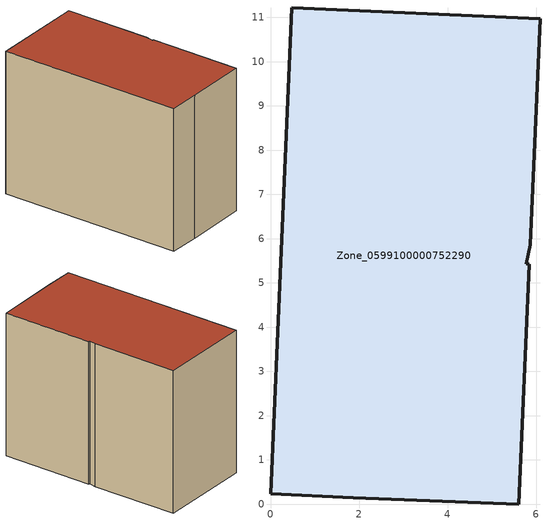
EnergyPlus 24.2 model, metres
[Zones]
Zone_0599100000752290
 floor ground (C_G): 6.1,10.97 5.87,5.86 5.78,5.42 5.85,5.42 5.6,0 1.87,0.14 0,0.24 0.48,11.21 z1.01
 wall outside (C_F): 5.78,5.42 5.87,5.86 6.1,10.97 0.48,11.21 0,0.24 1.87,0.14 5.6,0 5.85,5.42 5.78,5.42 z1.01:9.57
 roof outside (C_R): 5.87,5.86 6.1,10.97 0.48,11.21 0,0.24 1.87,0.14 5.6,0 5.85,5.42 5.78,5.42 z9.57
[BUILDING]
Pand.0599100000752290: North Axis=0; Terrain=City; Loads Convergence Tolerance Value=0.04; Temperature Convergence Tolerance Value=0.4; Solar Distribution=FullExterior; Maximum Number of Warmup Days=25; Minimum Number of Warmup Days=1
[Site:Location]
Rotterdam.The.Hague.AP_ZH_NLD Design_Conditions: Latitude=51.96; Longitude=4.45; Time Zone=1; Elevation=-4.5
[SITE:GROUNDTEMPERATURE:BUILDINGSURFACE]
18, 18, 18, 18, 18, 18, 18, 18, 18, 18, 18, 18
[MATERIAL] Thermal Absorptance=0.9; Solar Absorptance=0.7; Visible Absorptance=0.7
Name | Roughness | Thickness | Conductivity | Density | Specific Heat
G.TC.2006-2014 | MediumSmooth | 0.15 | 0.06 | 540 | 1210
F.TC.2006-2014 | Rough | 0.3 | 0.12 | 1920 | 840
R.TC.2006-2014 | MediumRough | 0.2 | 0.08 | 1500 | 1000
[CONSTRUCTION]
C_G: G.TC.2006-2014
C_F: F.TC.2006-2014
C_R: R.TC.2006-2014
[ZONE]
Zone_0599100000752290: Type=1; Multiplier=1; Ceiling Height=Autocalculate; Volume=Autocalculate; Floor Area=autocalculate; Part of Total Floor Area=Yes
[ZONEINFILTRATION:DESIGNFLOWRATE]
Infil_Zone_0599100000752290: Zone or ZoneList or Space or SpaceList=Zone_0599100000752290; Schedule=AlwaysOn; Design Flow Rate Calculation Method=Flow/Area; Flow Rate per Floor Area=0.0015; Constant Term Coefficient=1; Temperature Term Coefficient=0; Velocity Term Coefficient=0; Velocity Squared Term Coefficient=0
[HVACTEMPLATE:ZONE:IDEALLOADSAIRSYSTEM]
Zone_0599100000752290: Maximum Heating Supply Air Temperature=50; Minimum Cooling Supply Air Temperature=13; Maximum Heating Supply Air Humidity Ratio=0.0156; Minimum Cooling Supply Air Humidity Ratio=0.0077; Heating Limit=NoLimit; Cooling Limit=NoLimit; Dehumidification Control Type=ConstantSensibleHeatRatio; Cooling Sensible Heat Ratio=0.7; Dehumidification Setpoint=60; Humidification Control Type=None; Humidification Setpoint=30; Outdoor Air Method=None; Outdoor Air Flow Rate per Person=0.00944; Outdoor Air Flow Rate per Zone Floor Area=0; Outdoor Air Flow Rate per Zone=0; Demand Controlled Ventilation Type=None; Outdoor Air Economizer Type=NoEconomizer; Heat Recovery Type=None; Sensible Heat Recovery Effectiveness=0.7; Latent Heat Recovery Effectiveness=0.65
[ZONECONTROL:THERMOSTAT]
ThermostatControl_Zone_0599100000752290: Zone or ZoneList=Zone_0599100000752290; Control Type Schedule=DualSetpointControlType; Control 1=Thermostat_Zone_0599100000752290; Temperature Difference Between Cutout And Setpoint=0
[THERMOSTATSETPOINT:DUALSETPOINT]
Thermostat_Zone_0599100000752290: Heating Setpoint Temperature Schedule=HeatingSetpoint_Zone_0599100000752290; Cooling Setpoint Temperature Schedule=CoolingSetpoint_Zone_0599100000752290
[SCHEDULE:COMPACT]
HeatingSetpoint_Zone_0599100000752290: Through: 12/31, For: AllDays, Until: 24:00, 21
CoolingSetpoint_Zone_0599100000752290: Through: 12/31, For: AllDays, Until: 24:00, 24
DualSetpointControlType: Through: 12/31, For: AllDays, Until: 24:00, 4
AlwaysOn: Through: 12/31, For: AllDays, Until: 24:00, 1
